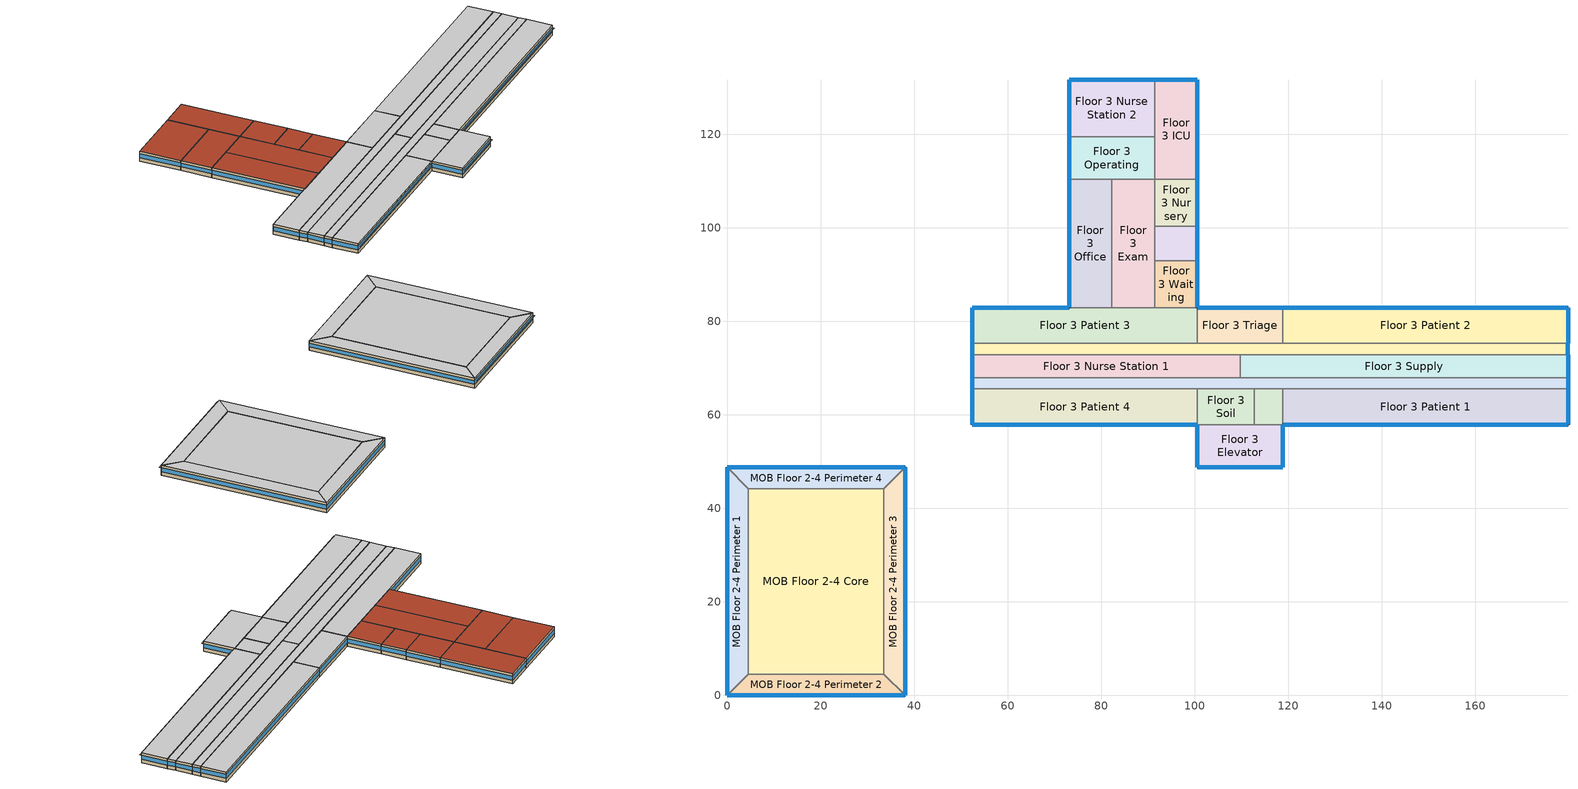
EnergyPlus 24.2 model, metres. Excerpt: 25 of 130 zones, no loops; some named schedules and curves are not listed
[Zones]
Floor 3 Clean
 floor adiabatic (INT-FLOOR-TOPSIDE): 118.87,65.53 118.87,57.91 112.78,57.91 112.78,65.53 z6.1
 wall adiabatic (Standard_Int-Wall): 112.78,65.53 112.78,57.91 118.87,57.91 118.87,65.53 112.78,65.53 z6.1:9.14
 ceiling adiabatic (INT-FLOOR-UNDERSIDE): 112.78,65.53 112.78,57.91 118.87,57.91 118.87,65.53 z9.14
MOB Floor 2-4 Perimeter 4
 floor adiabatic (INT-FLOOR-TOPSIDE): 38.1,48.77 33.53,44.2 4.57,44.2 0,48.77 z6.1
 wall outside (Steel-Framed_R-13 + R-15.6 ci_Ext-wall): 38.1,48.77 0,48.77 z6.1:9.14
 wall adiabatic (Standard_Int-Wall): 0,48.77 4.57,44.2 33.53,44.2 38.1,48.77 z6.1:9.14
 window (std_window_UValue_1.647_SHGC_0.34_VT_0.69_north): 38.05,48.77 0.05,48.77 z7.2:8.42
 ceiling adiabatic (INT-FLOOR-UNDERSIDE): 0,48.77 4.57,44.2 33.53,44.2 38.1,48.77 z9.14
Floor 3 Exam
 floor adiabatic (INT-FLOOR-TOPSIDE): 91.44,110.34 91.44,82.91 82.3,82.91 82.3,110.34 z6.1
 wall adiabatic (Standard_Int-Wall): 91.44,110.34 82.3,110.34 82.3,82.91 91.44,82.91 91.44,110.34 z6.1:9.14
 roof outside (IEAD_R-30 ci_Roof): 82.3,110.34 82.3,82.91 91.44,82.91 91.44,110.34 z9.14
Floor 3 Nurse Station 2
 floor adiabatic (INT-FLOOR-TOPSIDE): 91.44,131.67 91.44,119.48 73.15,119.48 73.15,131.67 z6.1
 wall outside (Steel-Framed_R-13 + R-15.6 ci_Ext-wall): 91.44,131.67 73.15,131.67 73.15,119.48 z6.1:9.14
 wall adiabatic (Standard_Int-Wall): 73.15,119.48 91.44,119.48 91.44,131.67 z6.1:9.14
 window (std_window_UValue_1.647_SHGC_0.34_VT_0.69_north): 91.39,131.67 73.2,131.67 z7.2:8.42
 window (std_window_UValue_1.647_SHGC_0.34_VT_0.69_west): 73.15,131.62 73.15,119.53 z7.2:8.43
 roof outside (IEAD_R-30 ci_Roof): 73.15,131.67 73.15,119.48 91.44,119.48 91.44,131.67 z9.14
Floor 3 Patient 2
 floor adiabatic (INT-FLOOR-TOPSIDE): 179.83,82.91 179.83,75.29 118.87,75.29 118.87,82.91 z6.1
 wall outside (Steel-Framed_R-13 + R-15.6 ci_Ext-wall): 179.83,75.29 179.83,82.91 118.87,82.91 z6.1:9.14
 wall adiabatic (Standard_Int-Wall): 118.87,82.91 118.87,75.29 179.83,75.29 z6.1:9.14
 window (std_window_UValue_1.647_SHGC_0.34_VT_0.69_east): 179.83,75.34 179.83,82.86 z7.2:8.43
 window (std_window_UValue_1.647_SHGC_0.34_VT_0.69_north): 179.78,82.91 118.92,82.91 z7.2:8.42
 ceiling adiabatic (INT-FLOOR-UNDERSIDE): 118.87,82.91 118.87,75.29 179.83,75.29 179.83,82.91 z9.14
Floor 3 Operating
 floor adiabatic (INT-FLOOR-TOPSIDE): 91.44,119.48 91.44,110.34 73.15,110.34 73.15,119.48 z6.1
 wall outside (Steel-Framed_R-13 + R-15.6 ci_Ext-wall): 73.15,119.48 73.15,110.34 z6.1:9.14
 wall adiabatic (Standard_Int-Wall): 73.15,110.34 91.44,110.34 91.44,119.48 73.15,119.48 z6.1:9.14
 window (std_window_UValue_1.647_SHGC_0.34_VT_0.69_west): 73.15,119.43 73.15,110.39 z7.2:8.43
 roof outside (IEAD_R-30 ci_Roof): 73.15,119.48 73.15,110.34 91.44,110.34 91.44,119.48 z9.14
Floor 3 Nursery
 floor adiabatic (INT-FLOOR-TOPSIDE): 100.58,110.34 100.58,100.28 91.44,100.28 91.44,110.34 z6.1
 wall outside (Steel-Framed_R-13 + R-15.6 ci_Ext-wall): 100.58,100.28 100.58,110.34 z6.1:9.14
 wall adiabatic (Standard_Int-Wall): 100.58,110.34 91.44,110.34 91.44,100.28 100.58,100.28 z6.1:9.14
 window (std_window_UValue_1.647_SHGC_0.34_VT_0.69_east): 100.58,100.33 100.58,110.29 z7.2:8.43
 roof outside (IEAD_R-30 ci_Roof): 91.44,110.34 91.44,100.28 100.58,100.28 100.58,110.34 z9.14
MOB Floor 2-4 Perimeter 2
 floor adiabatic (INT-FLOOR-TOPSIDE): 38.1,0 0,0 4.57,4.57 33.53,4.57 z6.1
 wall outside (Steel-Framed_R-13 + R-15.6 ci_Ext-wall): 0,0 38.1,0 z6.1:9.14
 wall adiabatic (Standard_Int-Wall): 38.1,0 33.53,4.57 4.57,4.57 0,0 z6.1:9.14
 window (std_window_UValue_1.647_SHGC_0.34_VT_0.69): 0.05,0 38.05,0 z7.2:8.42
 ceiling adiabatic (INT-FLOOR-UNDERSIDE): 4.57,4.57 0,0 38.1,0 33.53,4.57 z9.14
Floor 3 Patient 1
 floor adiabatic (INT-FLOOR-TOPSIDE): 179.83,65.53 179.83,57.91 118.87,57.91 118.87,65.53 z6.1
 wall outside (Steel-Framed_R-13 + R-15.6 ci_Ext-wall): 118.87,57.91 179.83,57.91 179.83,65.53 z6.1:9.14
 wall adiabatic (Standard_Int-Wall): 179.83,65.53 118.87,65.53 118.87,57.91 z6.1:9.14
 window (std_window_UValue_1.647_SHGC_0.34_VT_0.69): 118.92,57.91 179.78,57.91 z7.2:8.42
 window (std_window_UValue_1.647_SHGC_0.34_VT_0.69_east): 179.83,57.96 179.83,65.48 z7.2:8.43
 ceiling adiabatic (INT-FLOOR-UNDERSIDE): 118.87,65.53 118.87,57.91 179.83,57.91 179.83,65.53 z9.14
MOB Floor 2-4 Perimeter 3
 floor adiabatic (INT-FLOOR-TOPSIDE): 38.1,48.77 38.1,0 33.53,4.57 33.53,44.2 z6.1
 wall outside (Steel-Framed_R-13 + R-15.6 ci_Ext-wall): 38.1,0 38.1,48.77 z6.1:9.14
 wall adiabatic (Standard_Int-Wall): 38.1,48.77 33.53,44.2 33.53,4.57 38.1,0 z6.1:9.14
 window (std_window_UValue_1.647_SHGC_0.34_VT_0.69_east): 38.1,0.05 38.1,48.72 z7.2:8.42
 ceiling adiabatic (INT-FLOOR-UNDERSIDE): 33.53,44.2 33.53,4.57 38.1,0 38.1,48.77 z9.14
Floor 3 Patient 3
 floor adiabatic (INT-FLOOR-TOPSIDE): 100.58,82.91 100.58,75.29 52.43,75.29 52.43,82.91 z6.1
 wall outside (Steel-Framed_R-13 + R-15.6 ci_Ext-wall): 73.15,82.91 52.43,82.91 52.43,75.29 z6.1:9.14
 wall adiabatic (Standard_Int-Wall): 52.43,75.29 100.58,75.29 100.58,82.91 73.15,82.91 z6.1:9.14
 window (std_window_UValue_1.647_SHGC_0.34_VT_0.69_north): 73.1,82.91 52.48,82.91 z7.2:8.42
 window (std_window_UValue_1.647_SHGC_0.34_VT_0.69_west): 52.43,82.86 52.43,75.34 z7.2:8.43
 ceiling adiabatic (INT-FLOOR-UNDERSIDE): 52.43,82.91 52.43,75.29 100.58,75.29 100.58,82.91 z9.14
MOB Floor 2-4 Perimeter 1
 floor adiabatic (INT-FLOOR-TOPSIDE): 0,48.77 4.57,44.2 4.57,4.57 0,0 z6.1
 wall outside (Steel-Framed_R-13 + R-15.6 ci_Ext-wall): 0,48.77 0,0 z6.1:9.14
 wall adiabatic (Standard_Int-Wall): 0,0 4.57,4.57 4.57,44.2 0,48.77 z6.1:9.14
 window (std_window_UValue_1.647_SHGC_0.34_VT_0.69_west): 0,48.72 0,0.05 z7.2:8.42
 ceiling adiabatic (INT-FLOOR-UNDERSIDE): 0,48.77 0,0 4.57,4.57 4.57,44.2 z9.14
Floor 3 Nurse Station 1
 floor adiabatic (INT-FLOOR-TOPSIDE): 109.73,72.85 109.73,67.97 52.43,67.97 52.43,72.85 z6.1
 wall outside (Steel-Framed_R-13 + R-15.6 ci_Ext-wall): 52.43,72.85 52.43,67.97 z6.1:9.14
 wall adiabatic (Standard_Int-Wall): 52.43,67.97 109.73,67.97 109.73,72.85 52.43,72.85 z6.1:9.14
 window (std_window_UValue_1.647_SHGC_0.34_VT_0.69_west): 52.43,72.8 52.43,68.02 z7.2:8.44
 ceiling adiabatic (INT-FLOOR-UNDERSIDE): 52.43,72.85 52.43,67.97 109.73,67.97 109.73,72.85 z9.14
Floor 3 Procedure
 floor adiabatic (INT-FLOOR-TOPSIDE): 100.58,100.28 100.58,92.96 91.44,92.96 91.44,100.28 z6.1
 wall outside (Steel-Framed_R-13 + R-15.6 ci_Ext-wall): 100.58,92.96 100.58,100.28 z6.1:9.14
 wall adiabatic (Standard_Int-Wall): 100.58,100.28 91.44,100.28 91.44,92.96 100.58,92.96 z6.1:9.14
 window (std_window_UValue_1.647_SHGC_0.34_VT_0.69_east): 100.58,93.01 100.58,100.23 z7.2:8.43
 roof outside (IEAD_R-30 ci_Roof): 91.44,100.28 91.44,92.96 100.58,92.96 100.58,100.28 z9.14
MOB Floor 2-4 Core
 floor adiabatic (INT-FLOOR-TOPSIDE): 33.53,44.2 33.53,4.57 4.57,4.57 4.57,44.2 z6.1
 wall adiabatic (Standard_Int-Wall): 4.57,44.2 4.57,4.57 33.53,4.57 33.53,44.2 4.57,44.2 z6.1:9.14
 ceiling adiabatic (INT-FLOOR-UNDERSIDE): 4.57,44.2 4.57,4.57 33.53,4.57 33.53,44.2 z9.14
Floor 3 Supply
 floor adiabatic (INT-FLOOR-TOPSIDE): 179.83,72.85 179.83,67.97 109.73,67.97 109.73,72.85 z6.1
 wall outside (Steel-Framed_R-13 + R-15.6 ci_Ext-wall): 179.83,67.97 179.83,72.85 z6.1:9.14
 wall adiabatic (Standard_Int-Wall): 179.83,72.85 109.73,72.85 109.73,67.97 179.83,67.97 z6.1:9.14
 window (std_window_UValue_1.647_SHGC_0.34_VT_0.69_east): 179.83,68.02 179.83,72.8 z7.2:8.44
 ceiling adiabatic (INT-FLOOR-UNDERSIDE): 109.73,72.85 109.73,67.97 179.83,67.97 179.83,72.85 z9.14
Floor 3 Patient 4
 floor adiabatic (INT-FLOOR-TOPSIDE): 100.58,65.53 100.58,57.91 52.43,57.91 52.43,65.53 z6.1
 wall outside (Steel-Framed_R-13 + R-15.6 ci_Ext-wall): 52.43,65.53 52.43,57.91 100.58,57.91 z6.1:9.14
 wall adiabatic (Standard_Int-Wall): 100.58,57.91 100.58,65.53 52.43,65.53 z6.1:9.14
 window (std_window_UValue_1.647_SHGC_0.34_VT_0.69_west): 52.43,65.48 52.43,57.96 z7.2:8.43
 window (std_window_UValue_1.647_SHGC_0.34_VT_0.69): 52.48,57.91 100.53,57.91 z7.2:8.42
 ceiling adiabatic (INT-FLOOR-UNDERSIDE): 52.43,65.53 52.43,57.91 100.58,57.91 100.58,65.53 z9.14
Floor 3 Waiting
 floor adiabatic (INT-FLOOR-TOPSIDE): 100.58,92.96 100.58,82.91 91.44,82.91 91.44,92.96 z6.1
 wall outside (Steel-Framed_R-13 + R-15.6 ci_Ext-wall): 100.58,82.91 100.58,92.96 z6.1:9.14
 wall adiabatic (Standard_Int-Wall): 100.58,92.96 91.44,92.96 91.44,82.91 100.58,82.91 z6.1:9.14
 window (std_window_UValue_1.647_SHGC_0.34_VT_0.69_east): 100.58,82.96 100.58,92.91 z7.2:8.43
 roof outside (IEAD_R-30 ci_Roof): 91.44,92.96 91.44,82.91 100.58,82.91 100.58,92.96 z9.14
Floor 3 Office
 floor adiabatic (INT-FLOOR-TOPSIDE): 82.3,110.34 82.3,82.91 73.15,82.91 73.15,110.34 z6.1
 wall outside (Steel-Framed_R-13 + R-15.6 ci_Ext-wall): 73.15,110.34 73.15,82.91 z6.1:9.14
 wall adiabatic (Standard_Int-Wall): 73.15,82.91 82.3,82.91 82.3,110.34 73.15,110.34 z6.1:9.14
 window (std_window_UValue_1.647_SHGC_0.34_VT_0.69_west): 73.15,110.29 73.15,82.96 z7.2:8.42
 roof outside (IEAD_R-30 ci_Roof): 73.15,110.34 73.15,82.91 82.3,82.91 82.3,110.34 z9.14
Floor 3 Triage
 floor adiabatic (INT-FLOOR-TOPSIDE): 118.87,82.91 118.87,75.29 100.58,75.29 100.58,82.91 z6.1
 wall outside (Steel-Framed_R-13 + R-15.6 ci_Ext-wall): 118.87,82.91 100.58,82.91 z6.1:9.14
 wall adiabatic (Standard_Int-Wall): 100.58,82.91 100.58,75.29 118.87,75.29 118.87,82.91 z6.1:9.14
 window (std_window_UValue_1.647_SHGC_0.34_VT_0.69_north): 118.82,82.91 100.63,82.91 z7.2:8.42
 ceiling adiabatic (INT-FLOOR-UNDERSIDE): 100.58,82.91 100.58,75.29 118.87,75.29 118.87,82.91 z9.14
Floor 3 Soil
 floor adiabatic (INT-FLOOR-TOPSIDE): 112.78,65.53 112.78,57.91 100.58,57.91 100.58,65.53 z6.1
 wall adiabatic (Standard_Int-Wall): 100.58,65.53 100.58,57.91 112.78,57.91 112.78,65.53 100.58,65.53 z6.1:9.14
 ceiling adiabatic (INT-FLOOR-UNDERSIDE): 100.58,65.53 100.58,57.91 112.78,57.91 112.78,65.53 z9.14
Floor 3 Patient Corridor 1
 floor adiabatic (INT-FLOOR-TOPSIDE): 179.83,67.97 179.83,65.53 52.43,65.53 52.43,67.97 z6.1
 wall outside (Steel-Framed_R-13 + R-15.6 ci_Ext-wall): 179.83,65.53 179.83,67.97 / 52.43,67.97 52.43,65.53 z6.1:9.14
 wall adiabatic (Standard_Int-Wall): 179.83,67.97 52.43,67.97 / 52.43,65.53 179.83,65.53 z6.1:9.14
 window (std_window_UValue_1.647_SHGC_0.34_VT_0.69_east): 179.83,65.58 179.83,67.92 z7.2:8.47
 window (std_window_UValue_1.647_SHGC_0.34_VT_0.69_west): 52.43,67.92 52.43,65.58 z7.2:8.47
 ceiling adiabatic (INT-FLOOR-UNDERSIDE): 52.43,67.97 52.43,65.53 179.83,65.53 179.83,67.97 z9.14
Floor 3 ICU
 floor adiabatic (INT-FLOOR-TOPSIDE): 100.58,131.67 100.58,110.34 91.44,110.34 91.44,131.67 z6.1
 wall outside (Steel-Framed_R-13 + R-15.6 ci_Ext-wall): 100.58,110.34 100.58,131.67 91.44,131.67 z6.1:9.14
 wall adiabatic (Standard_Int-Wall): 91.44,131.67 91.44,110.34 100.58,110.34 z6.1:9.14
 window (std_window_UValue_1.647_SHGC_0.34_VT_0.69_east): 100.58,110.39 100.58,131.62 z7.2:8.42
 window (std_window_UValue_1.647_SHGC_0.34_VT_0.69_north): 100.53,131.67 91.49,131.67 z7.2:8.43
 roof outside (IEAD_R-30 ci_Roof): 91.44,131.67 91.44,110.34 100.58,110.34 100.58,131.67 z9.14
Floor 3 Elevator
 floor adiabatic (INT-FLOOR-TOPSIDE): 118.87,57.91 118.87,48.77 100.58,48.77 100.58,57.91 z6.1
 wall outside (Steel-Framed_R-13 + R-15.6 ci_Ext-wall): 100.58,57.91 100.58,48.77 118.87,48.77 118.87,57.91 z6.1:9.14
 wall adiabatic (Standard_Int-Wall): 118.87,57.91 100.58,57.91 z6.1:9.14
 window (std_window_UValue_1.647_SHGC_0.34_VT_0.69_west): 100.58,57.86 100.58,48.82 z7.2:8.43
 window (std_window_UValue_1.647_SHGC_0.34_VT_0.69): 100.63,48.77 118.82,48.77 z7.2:8.42
 window (std_window_UValue_1.647_SHGC_0.34_VT_0.69_east): 118.87,48.82 118.87,57.86 z7.2:8.43
 ceiling adiabatic (INT-FLOOR-UNDERSIDE): 100.58,57.91 100.58,48.77 118.87,48.77 118.87,57.91 z9.14
Floor 3 Patient Corridor 2
 floor adiabatic (INT-FLOOR-TOPSIDE): 179.83,75.29 179.83,72.85 52.43,72.85 52.43,75.29 z6.1
 wall outside (Steel-Framed_R-13 + R-15.6 ci_Ext-wall): 179.83,72.85 179.83,75.29 / 52.43,75.29 52.43,72.85 z6.1:9.14
 wall adiabatic (Standard_Int-Wall): 52.43,72.85 179.83,72.85 / 179.83,75.29 52.43,75.29 z6.1:9.14
 window (std_window_UValue_1.647_SHGC_0.34_VT_0.69_east): 179.83,72.9 179.83,75.24 z7.2:8.47
 window (std_window_UValue_1.647_SHGC_0.34_VT_0.69_west): 52.43,75.24 52.43,72.9 z7.2:8.47
 ceiling adiabatic (INT-FLOOR-UNDERSIDE): 52.43,75.29 52.43,72.85 179.83,72.85 179.83,75.29 z9.14
shading: 100.63,48.15 100.63,48.77 118.82,48.77 118.82,48.15 z8.42; 118.92,57.3 118.92,57.91 179.78,57.91 179.78,57.3 z8.42; 52.48,57.3 52.48,57.91 100.53,57.91 100.53,57.3 z8.42; 0.05,-0.61 0.05,0 38.05,0 38.05,-0.61 z8.42
[Building]
Large Hospital TSD Low-Energy Model: Loads convergence tolerance value=0.06; Maximum number of warmup days=25; Minimum number of warmup days=6; North axis=0; Solar distribution=FullInteriorAndExterior; Temperature convergence tolerance value=0.2; Terrain=City
[Site:GroundTemperature:BuildingSurface]
19.527, 19.502, 19.536, 19.598, 20.002, 21.64, 22.225, 22.375, 21.449, 20.121, 19.802, 19.633
[Site:Location]
USA IL-CHICAGO-OHARE: Elevation=190; Latitude=41.77; Longitude=-87.75; Time zone=-6
[Site:WaterMainsTemperature]
Annual average outdoor air temperature=9.69; Calculation method=Correlation; Maximum difference in monthly average outdoor air temperatures=28.1
[SizingPeriod:DesignDay] Barometric pressure=99063; Day of month=21; Daylight saving time indicator=No; Humidity condition type=WetBulb; Rain indicator=No; Snow indicator=No; Solar model indicator=ASHRAEClearSky
Name | Daily dry bulb temperature range | Day type | Maximum dry bulb temperature | Month | Sky clearness | Wetbulb or dewpoint at maximum dry bulb | Wind direction | Wind speed
CHICAGO Ann Clg .4% Condns DB=>MWB | 10.7 | SummerDesignDay | 33.2 | 7 | 1 | 23.8 | 230 | 5.3
CHICAGO Ann Clg .4% Condns WB=>MDB | 10.7 | SummerDesignDay | 31.2 | 7 | 1 | 25.5 | 230 | 5.3
CHICAGO Ann Htg 99.6% Condns DB | 0 | WinterDesignDay | -20.6 | 1 | 0 | -20.6 | 270 | 4.9
[Construction]
IEAD_R-30 ci_Roof: Roof Membrane, Roof Insulation [32], Metal Decking
INT-FLOOR-TOPSIDE: Std MAT-CC05 4  MW CONCRETE, Std CP02 CARPET PAD
INT-FLOOR-UNDERSIDE: Std CP02 CARPET PAD, Std MAT-CC05 4  MW CONCRETE
InteriorFurnishings: Std Wood 6inch
Standard_Int-Wall: GP01 1/2 GYPSUM, GP01 1/2 GYPSUM
Steel-Framed_R-13 + R-15.6 ci_Ext-wall: MAT-SHEATH, Wall Insulation [62], 1/2IN Gypsum
std_window_UValue_1.647_SHGC_0.34_VT_0.69; std_window_UValue_1.647_SHGC_0.34_VT_0.69_east; std_window_UValue_1.647_SHGC_0.34_VT_0.69_north; std_window_UValue_1.647_SHGC_0.34_VT_0.69_west: Theoretical Glass [240]
[Material] Thermal absorptance=0.9
Name | Conductivity | Density | Roughness | Solar absorptance | Specific heat | Thickness | Visible absorptance
1/2IN Gypsum | 0.16 | 784.9 | Smooth | 0.92 | 830 | 0.0127 | 0.92
GP01 1/2 GYPSUM | 0.16 | 800 | Smooth | 0.7 | 1090 | 0.0127 | 0.5
Metal Decking | 45.006 | 7680 | MediumSmooth | 0.7 | 418.4 | 0.0015 | 0.3
Roof Insulation [32] | 0.049 | 265 | MediumRough | 0.7 | 836.8 | 0.2571 | 0.7
Roof Membrane | 0.16 | 1121.29 | VeryRough | 0.7 | 1460 | 0.0095 | 0.7
Std MAT-CC05 4  MW CONCRETE | 0.858 | 1968 | Rough | 0.7 | 836.8 | 0.1 | 0.2
Std Wood 6inch | 0.12 | 540 | MediumSmooth | 0.7 | 1210 | 0.15 | 0.7
Wall Insulation [62] | 0.045 | 265 | MediumRough | 0.7 | 836.8 | 0.1607 | 0.7
[Material:NoMass] Solar absorptance=0.7; Thermal absorptance=0.9
Name | Roughness | Thermal resistance | Visible absorptance
MAT-SHEATH | Rough | 0.3626 | 0.7
Std CP02 CARPET PAD | VeryRough | 0.21648 | 0.8
[WindowMaterial:Glazing]
Theoretical Glass [240]: Back side infrared hemispherical emissivity=0.9; Back side solar reflectance at normal incidence=0.6304; Back side visible reflectance at normal incidence=0.2604; Conductivity=0.0068; Dirt correction factor for solar and visible transmittance=1; Front side infrared hemispherical emissivity=0.9; Front side solar reflectance at normal incidence=0.6304; Front side visible reflectance at normal incidence=0.2604; Infrared transmittance at normal incidence=0; Optical data type=SpectralAverage; Solar diffusing=No; Solar transmittance at normal incidence=0.3196; Thickness=0.003; Visible transmittance at normal incidence=0.6896
[AvailabilityManager:Scheduled] Schedule=HVACOperationSchd
AHU3 Availability Manager; DOAS1 Availability Manager; DOAS2 Availability Manager; DOAS4 Availability Manager; DOAS5 Availability Manager; DOAS6 Availability Manager
[ComponentCost:LineItem]
Name | Cost per area | Item | Line item type
Fixed Shading:Floor 1 Conference Ext Wall:shading_south_1 | 0 | Floor 1 Conference Ext Wall:shading_south_1 | Shading:Zone:Detailed
Fixed Shading:Floor 1 Elevator Ext Wall:shading_south_1 | 0 | Floor 1 Elevator Ext Wall:shading_south_1 | Shading:Zone:Detailed
Fixed Shading:Floor 1 Office 3 Perimeter 3 Ext Wall 2:shading_south_1 | 0 | Floor 1 Office 3 Perimeter 3 Ext Wall 2:shading_south_1 | Shading:Zone:Detailed
Fixed Shading:Floor 2 Chapel Ext Wall 2:shading_south_1 | 0 | Floor 2 Chapel Ext Wall 2:shading_south_1 | Shading:Zone:Detailed
Fixed Shading:Floor 2 Elevator Ext Wall:shading_south_1 | 0 | Floor 2 Elevator Ext Wall:shading_south_1 | Shading:Zone:Detailed
Fixed Shading:Floor 2 Exam 1 Ext Wall 2:shading_south_1 | 0 | Floor 2 Exam 1 Ext Wall 2:shading_south_1 | Shading:Zone:Detailed
Fixed Shading:Floor 2 Gift Shop Ext Wall:shading_south_1 | 0 | Floor 2 Gift Shop Ext Wall:shading_south_1 | Shading:Zone:Detailed
Fixed Shading:Floor 2 Imaging 2 Ext Wall:shading_south_1 | 0 | Floor 2 Imaging 2 Ext Wall:shading_south_1 | Shading:Zone:Detailed
Fixed Shading:Floor 2 Lounge 2 Ext Wall 1:shading_south_1 | 0 | Floor 2 Lounge 2 Ext Wall 1:shading_south_1 | Shading:Zone:Detailed
Fixed Shading:Floor 2 Office 4 Ext Wall 2:shading_south_1 | 0 | Floor 2 Office 4 Ext Wall 2:shading_south_1 | Shading:Zone:Detailed
Fixed Shading:Floor 2 Reception Ext Wall:shading_south_1 | 0 | Floor 2 Reception Ext Wall:shading_south_1 | Shading:Zone:Detailed
Fixed Shading:Floor 2 Restroom 2 Ext Wall:shading_south_1 | 0 | Floor 2 Restroom 2 Ext Wall:shading_south_1 | Shading:Zone:Detailed
Fixed Shading:Floor 2 Triage Ext Wall:shading_south_1 | 0 | Floor 2 Triage Ext Wall:shading_south_1 | Shading:Zone:Detailed
Fixed Shading:Floor 3 Elevator Ext Wall 2:shading_south_1 | 0 | Floor 3 Elevator Ext Wall 2:shading_south_1 | Shading:Zone:Detailed
Fixed Shading:Floor 3 Patient 1 Ext Wall 1:shading_south_1 | 0 | Floor 3 Patient 1 Ext Wall 1:shading_south_1 | Shading:Zone:Detailed
Fixed Shading:Floor 3 Patient 4 Ext Wall 2:shading_south_1 | 0 | Floor 3 Patient 4 Ext Wall 2:shading_south_1 | Shading:Zone:Detailed
Fixed Shading:Floor 4-6 Elevator Ext Wall 2:shading_south_1 | 0 | Floor 4-6 Elevator Ext Wall 2:shading_south_1 | Shading:Zone:Detailed
Fixed Shading:Floor 4-6 Patient 1 Ext Wall 1:shading_south_1 | 0 | Floor 4-6 Patient 1 Ext Wall 1:shading_south_1 | Shading:Zone:Detailed
Fixed Shading:Floor 4-6 Patient 4 Ext Wall 2:shading_south_1 | 0 | Floor 4-6 Patient 4 Ext Wall 2:shading_south_1 | Shading:Zone:Detailed
Fixed Shading:Floor 7 Elevator Ext Wall 2:shading_south_1 | 0 | Floor 7 Elevator Ext Wall 2:shading_south_1 | Shading:Zone:Detailed
Fixed Shading:Floor 7 Patient 1 Ext Wall 1:shading_south_1 | 0 | Floor 7 Patient 1 Ext Wall 1:shading_south_1 | Shading:Zone:Detailed
Fixed Shading:Floor 7 Patient 4 Ext Wall 2:shading_south_1 | 0 | Floor 7 Patient 4 Ext Wall 2:shading_south_1 | Shading:Zone:Detailed
Fixed Shading:MOB Floor 1 Perimeter 2 Ext Wall:shading_south_1 | 0 | MOB Floor 1 Perimeter 2 Ext Wall:shading_south_1 | Shading:Zone:Detailed
Fixed Shading:MOB Floor 2-4 Perimeter 2 Ext Wall:shading_south_1 | 0 | MOB Floor 2-4 Perimeter 2 Ext Wall:shading_south_1 | Shading:Zone:Detailed
Fixed Shading:MOB Floor 5 Perimeter 2 Ext Wall:shading_south_1 | 0 | MOB Floor 5 Perimeter 2 Ext Wall:shading_south_1 | Shading:Zone:Detailed
Interior Floor | 15 | INT-FLOOR-UNDERSIDE | Construction
Interior Furnishings | 1 | InteriorFurnishings | Construction
east:std_window_UValue_1.647_SHGC_0.34_VT_0.69_east | 1 | std_window_UValue_1.647_SHGC_0.34_VT_0.69_east | Construction
ext-slab:Unheated - 8in Slab with Carpet_R-15_Ext-slab | 1 | Unheated - 8in Slab with Carpet_R-15_Ext-slab | Construction
ext-walls:Steel-Framed_R-13 + R-15.6 ci_Ext-wall | 1 | Steel-Framed_R-13 + R-15.6 ci_Ext-wall | Construction
int-walls:Standard_Int-Wall | 1 | Standard_Int-Wall | Construction
north:std_window_UValue_1.647_SHGC_0.34_VT_0.69_north | 1 | std_window_UValue_1.647_SHGC_0.34_VT_0.69_north | Construction
roofs:IEAD_R-30 ci_Roof | 1 | IEAD_R-30 ci_Roof | Construction
south:std_window_UValue_1.647_SHGC_0.34_VT_0.69 | 1 | std_window_UValue_1.647_SHGC_0.34_VT_0.69 | Construction
west:std_window_UValue_1.647_SHGC_0.34_VT_0.69_west | 1 | std_window_UValue_1.647_SHGC_0.34_VT_0.69_west | Construction
[Daylighting:Controls] Fraction of lights controlled by reference point 1=1; Illuminance setpoint at reference point 1=400; Daylighting method=SplitFlux; Glare calculation azimuth angle of view direction clockwise from zone y axis=180; Lighting control type=ContinuousOff; Maximum allowable discomfort glare index=20; Minimum input power fraction for continuous or continuousoff dimming control=0; Minimum light output fraction for continuous or continuousoff dimming control=0; Probability lighting will be reset when needed in manual stepped control=1
Name | Daylighting reference point name 1 | Glare calculation daylighting reference point | Zone or space
Floor 3 Elevator_DaylCtrl | Floor 3 Elevator_DaylRefPt1 | Floor 3 Elevator_DaylRefPt1 | Floor 3 Elevator
Floor 3 Nurse Station 1_DaylCtrl | Floor 3 Nurse Station 1_DaylRefPt1 | Floor 3 Nurse Station 1_DaylRefPt1 | Floor 3 Nurse Station 1
Floor 3 Nurse Station 2_DaylCtrl | Floor 3 Nurse Station 2_DaylRefPt1 | Floor 3 Nurse Station 2_DaylRefPt1 | Floor 3 Nurse Station 2
Floor 3 Office_DaylCtrl | Floor 3 Office_DaylRefPt1 | Floor 3 Office_DaylRefPt1 | Floor 3 Office
Floor 3 Patient Corridor 1_DaylCtrl | Floor 3 Patient Corridor 1_DaylRefPt1 | Floor 3 Patient Corridor 1_DaylRefPt1 | Floor 3 Patient Corridor 1
Floor 3 Patient Corridor 2_DaylCtrl | Floor 3 Patient Corridor 2_DaylRefPt1 | Floor 3 Patient Corridor 2_DaylRefPt1 | Floor 3 Patient Corridor 2
Floor 3 Waiting_DaylCtrl | Floor 3 Waiting_DaylRefPt1 | Floor 3 Waiting_DaylRefPt1 | Floor 3 Waiting
MOB Floor 2-4 Perimeter 1_DaylCtrl | MOB Floor 2-4 Perimeter 1_DaylRefPt1 | MOB Floor 2-4 Perimeter 1_DaylRefPt1 | MOB Floor 2-4 Perimeter 1
MOB Floor 2-4 Perimeter 2_DaylCtrl | MOB Floor 2-4 Perimeter 2_DaylRefPt1 | MOB Floor 2-4 Perimeter 2_DaylRefPt1 | MOB Floor 2-4 Perimeter 2
MOB Floor 2-4 Perimeter 3_DaylCtrl | MOB Floor 2-4 Perimeter 3_DaylRefPt1 | MOB Floor 2-4 Perimeter 3_DaylRefPt1 | MOB Floor 2-4 Perimeter 3
MOB Floor 2-4 Perimeter 4_DaylCtrl | MOB Floor 2-4 Perimeter 4_DaylRefPt1 | MOB Floor 2-4 Perimeter 4_DaylRefPt1 | MOB Floor 2-4 Perimeter 4
[ElectricEquipment] Design level calculation method=EquipmentLevel; End use subcategory=General; Fraction latent=0; Fraction lost=0; Fraction radiant=0.5
Name | Design level | Schedule | Zone or zonelist or space or spacelist
Floor 3 Clean_ElecPlug_Equip | 1000.1 | BLDG_EQUIP_SCH_24_7 | Floor 3 Clean
Floor 3 Elevator_ElecPlug_Equip | 180.6035 | BLDG_EQUIP_SCH_24_7 | Floor 3 Elevator
Floor 3 Exam_ElecPlug_Equip | 2699.02 | BLDG_EQUIP_SCH_OFFICE | Floor 3 Exam
Floor 3 ICU_ElecPlug_Equip; Floor 3 ICU_ElecProcess_Equip | 2099.24 | BLDG_EQUIP_SCH_24_7 | Floor 3 ICU
Floor 3 Nurse Station 1_ElecPlug_Equip | 751.7268 | BLDG_EQUIP_SCH_24_7 | Floor 3 Nurse Station 1
Floor 3 Nurse Station 1_ElecProcess_Equip | 1503.45 | BLDG_EQUIP_SCH_24_7 | Floor 3 Nurse Station 1
Floor 3 Nurse Station 2_ElecPlug_Equip | 599.782 | BLDG_EQUIP_SCH_24_7 | Floor 3 Nurse Station 2
Floor 3 Nurse Station 2_ElecProcess_Equip | 1199.56 | BLDG_EQUIP_SCH_24_7 | Floor 3 Nurse Station 2
Floor 3 Nursery_ElecPlug_Equip | 989.6403 | BLDG_EQUIP_SCH_24_7 | Floor 3 Nursery
Floor 3 Office_ElecPlug_Equip | 1349.51 | BLDG_EQUIP_SCH_OFFICE | Floor 3 Office
Floor 3 Operating_ElecPlug_Equip | 1799.42 | BLDG_EQUIP_SCH_24_7 | Floor 3 Operating
Floor 3 Operating_ElecProcess_Equip | 5399.95 | BLDG_EQUIP_SCH_24_7 | Floor 3 Operating
Floor 3 Patient 1_ElecPlug_Equip | 4998.18 | BLDG_EQUIP_SCH_24_7 | Floor 3 Patient 1
Floor 3 Patient 2_ElecPlug_Equip | 4998.18 | BLDG_EQUIP_SCH_24_7 | Floor 3 Patient 2
Floor 3 Patient 3_ElecPlug_Equip | 3948.565 | BLDG_EQUIP_SCH_24_7 | Floor 3 Patient 3
Floor 3 Patient 4_ElecPlug_Equip | 3948.565 | BLDG_EQUIP_SCH_24_7 | Floor 3 Patient 4
Floor 3 Patient Corridor 1_ElecPlug_Equip | 335.5201 | BLDG_EQUIP_SCH_24_7 | Floor 3 Patient Corridor 1
Floor 3 Patient Corridor 2_ElecPlug_Equip | 335.5201 | BLDG_EQUIP_SCH_24_7 | Floor 3 Patient Corridor 2
Floor 3 Procedure_ElecPlug_Equip | 719.7384 | BLDG_EQUIP_SCH_OFFICE | Floor 3 Procedure
Floor 3 Procedure_ElecProcess_Equip | 2159.88 | BLDG_EQUIP_SCH_OFFICE | Floor 3 Procedure
Floor 3 Supply_ElecPlug_Equip | 3678.66 | BLDG_EQUIP_SCH_24_7 | Floor 3 Supply
Floor 3 Triage_ElecPlug_Equip | 1499.46 | BLDG_EQUIP_SCH_24_7 | Floor 3 Triage
Floor 3 Waiting_ElecPlug_Equip | 99.3319 | BLDG_EQUIP_SCH_24_7 | Floor 3 Waiting
MOB Floor 2-4 Core_ElecPlug_Equip | 6172.76 | BLDG_EQUIP_SCH_OFFICE | MOB Floor 2-4 Core
MOB Floor 2-4 Perimeter 1_ElecPlug_Equip | 1087.1 | BLDG_EQUIP_SCH_OFFICE | MOB Floor 2-4 Perimeter 1
MOB Floor 2-4 Perimeter 2_ElecPlug_Equip | 824.7003 | BLDG_EQUIP_SCH_OFFICE | MOB Floor 2-4 Perimeter 2
MOB Floor 2-4 Perimeter 3_ElecPlug_Equip | 1087.1 | BLDG_EQUIP_SCH_OFFICE | MOB Floor 2-4 Perimeter 3
MOB Floor 2-4 Perimeter 4_ElecPlug_Equip | 824.7003 | BLDG_EQUIP_SCH_OFFICE | MOB Floor 2-4 Perimeter 4
[EnergyManagementSystem:Actuator] Actuated component control type=Schedule Value; Actuated component type=Schedule:Compact
Name | Actuated component unique
CondenserLoopLoadBasedControlScheduleActuator | CondenserLoop Load Based Control Schedule
CondenserLoopSetpointBasedControlScheduleActuator | CondenserLoop Setpoint Based Control Schedule
CondenserLoopSetpointScheduleActuator | CondenserLoop Supply Outlet Setpoint Sched
[EnergyManagementSystem:Program]
CondenserLoopScheduleSelector: IF CondenserLoopInletTempSensor >= 23; SET CondenserLoopLoadBasedControlScheduleActuator = 1; SET CondenserLoopSetpointBasedControlScheduleActuator = 0; SET CondenserLoopSetpointScheduleActuator = 30.0; ELSE; SET CondenserLoopLoadBasedControlScheduleActuator = 0; SET CondenserLoopSetpointBasedControlScheduleActuator = 1; SET CondenserLoopSetpointScheduleActuator = 20.0; ENDIF
[EnergyManagementSystem:ProgramCallingManager]
CondenserLoopScheduleSelectorCallingManager: BeginTimestepBeforePredictor; CondenserLoopScheduleSelector
[Exterior:FuelEquipment]
MOB Floor 5 Perimeter 4_Building Elevators: Design level=203699; End use subcategory=General; Fuel use type=Electricity; Schedule=BLDG_ELEVATORS
[Exterior:Lights]
Exterior Facade Lighting: Control option=AstronomicalClock; Design level=5875; End use subcategory=Exterior Facade Lighting; Schedule=ALWAYS_ON
[InternalMass] Construction=InteriorFurnishings
Name | Zone or zonelist | Surface area
Floor 3 Clean Internal Mass | Floor 3 Clean | 92.903
Floor 3 Elevator Internal Mass | Floor 3 Elevator | 334.4509
Floor 3 Exam Internal Mass | Floor 3 Exam | 501.6764
Floor 3 ICU Internal Mass | Floor 3 ICU | 390.1928
Floor 3 Nurse Station 1 Internal Mass | Floor 3 Nurse Station 1 | 558.9047
Floor 3 Nurse Station 2 Internal Mass | Floor 3 Nurse Station 2 | 445.9346
Floor 3 Nursery Internal Mass | Floor 3 Nursery | 183.948
Floor 3 Office Internal Mass | Floor 3 Office | 501.6764
Floor 3 Operating Internal Mass | Floor 3 Operating | 334.4656
Floor 3 Patient 1 Internal Mass | Floor 3 Patient 1 | 929.0304
Floor 3 Patient 2 Internal Mass | Floor 3 Patient 2 | 929.0304
Floor 3 Patient 3 Internal Mass | Floor 3 Patient 3 | 733.934
Floor 3 Patient 4 Internal Mass | Floor 3 Patient 4 | 733.934
Floor 3 Patient Corridor 1 Internal Mass | Floor 3 Patient Corridor 1 | 621.3336
Floor 3 Patient Corridor 2 Internal Mass | Floor 3 Patient Corridor 2 | 621.3336
Floor 3 Procedure Internal Mass | Floor 3 Procedure | 133.7804
Floor 3 Soil Internal Mass | Floor 3 Soil | 185.8061
Floor 3 Supply Internal Mass | Floor 3 Supply | 683.7664
Floor 3 Triage Internal Mass | Floor 3 Triage | 278.7091
Floor 3 Waiting Internal Mass | Floor 3 Waiting | 183.948
MOB Floor 2-4 Core Internal Mass | MOB Floor 2-4 Core | 2294.71
MOB Floor 2-4 Perimeter 1 Internal Mass | MOB Floor 2-4 Perimeter 1 | 404.1282
MOB Floor 2-4 Perimeter 2 Internal Mass | MOB Floor 2-4 Perimeter 2 | 306.58
MOB Floor 2-4 Perimeter 3 Internal Mass | MOB Floor 2-4 Perimeter 3 | 404.1282
MOB Floor 2-4 Perimeter 4 Internal Mass | MOB Floor 2-4 Perimeter 4 | 306.58
[Lights] Design level calculation method=LightingLevel; End use subcategory=General; Fraction radiant=0.7; Fraction replaceable=1; Fraction visible=0.2; Return air fraction=0; Return air fraction calculated from plenum temperature=No
Name | Lighting level | Schedule | Zone or zonelist or space or spacelist
Floor 3 Clean_Lights | 399.9476 | BLDG_LIGHT_SCH_24_7 | Floor 3 Clean
Floor 3 Elevator_Lights | 1620.41 | BLDG_LIGHT_SCH_24_7 | Floor 3 Elevator
Floor 3 Exam_Lights | 2969.92 | BLDG_LIGHT_SCH_OFFICE | Floor 3 Exam
Floor 3 ICU_Lights | 1679.78 | BLDG_LIGHT_SCH_24_7 | Floor 3 ICU
Floor 3 Nurse Station 1_Lights | 3006.91 | BLDG_LIGHT_SCH_24_7 | Floor 3 Nurse Station 1
Floor 3 Nurse Station 2_Lights | 2399.13 | BLDG_LIGHT_SCH_24_7 | Floor 3 Nurse Station 2
Floor 3 Nursery_Lights | 594.1521 | BLDG_LIGHT_SCH_24_7 | Floor 3 Nursery
Floor 3 Office_Lights | 2159.717 | BLDG_LIGHT_SCH_OFFICE | Floor 3 Office
Floor 3 Operating_Lights | 3600.52 | BLDG_LIGHT_SCH_24_7 | Floor 3 Operating
Floor 3 Patient 1_Lights | 3497.8 | BLDG_LIGHT_SCH_PATIENT | Floor 3 Patient 1
Floor 3 Patient 2_Lights | 3497.8 | BLDG_LIGHT_SCH_PATIENT | Floor 3 Patient 2
Floor 3 Patient 3_Lights | 2763.26 | BLDG_LIGHT_SCH_PATIENT | Floor 3 Patient 3
Floor 3 Patient 4_Lights | 2763.26 | BLDG_LIGHT_SCH_PATIENT | Floor 3 Patient 4
Floor 3 Patient Corridor 1_Lights | 2339.32 | BLDG_LIGHT_SCH_24_7 | Floor 3 Patient Corridor 1
Floor 3 Patient Corridor 2_Lights | 2339.32 | BLDG_LIGHT_SCH_24_7 | Floor 3 Patient Corridor 2
Floor 3 Procedure_Lights | 1440.15 | BLDG_LIGHT_SCH_OFFICE | Floor 3 Procedure
Floor 3 Soil_Lights | 799.8952 | BLDG_LIGHT_SCH_24_7 | Floor 3 Soil
Floor 3 Supply_Lights | 4047.9 | BLDG_LIGHT_SCH_24_7 | Floor 3 Supply
Floor 3 Triage_Lights | 3000.3 | BLDG_LIGHT_SCH_24_7 | Floor 3 Triage
Floor 3 Waiting_Lights | 891.2282 | BLDG_LIGHT_SCH_24_7 | Floor 3 Waiting
MOB Floor 2-4 Core_Lights | 9878.71 | BLDG_LIGHT_SCH_OFFICE | MOB Floor 2-4 Core
MOB Floor 2-4 Perimeter 1_Lights | 1739.772 | BLDG_LIGHT_SCH_OFFICE | MOB Floor 2-4 Perimeter 1
MOB Floor 2-4 Perimeter 2_Lights | 1319.827 | BLDG_LIGHT_SCH_OFFICE | MOB Floor 2-4 Perimeter 2
MOB Floor 2-4 Perimeter 3_Lights | 1739.772 | BLDG_LIGHT_SCH_OFFICE | MOB Floor 2-4 Perimeter 3
MOB Floor 2-4 Perimeter 4_Lights | 1319.827 | BLDG_LIGHT_SCH_OFFICE | MOB Floor 2-4 Perimeter 4
[People] Activity level schedule=ACTIVITY_SCH; Air velocity schedule=AIR_VELO_SCH; Clothing insulation calculation method=ClothingInsulationSchedule; Clothing insulation schedule=CLOTHING_SCH; Enable ashrae 55 comfort warnings=No; Fraction radiant=0.3; Mean radiant temperature calculation type=EnclosureAveraged; Number of people calculation method=People; Sensible heat fraction=Autocalculate; Thermal comfort model 1 type=Fanger; Work efficiency schedule=WORK_EFF_SCH
Name | Number of people | Number of people schedule | Zone or zonelist or space or spacelist
Floor 3 Clean People | 2.4991 | BLDG_OCC_SCH_24_7 | Floor 3 Clean
Floor 3 Elevator People | 53.9971 | BLDG_OCC_SCH_24_7 | Floor 3 Elevator
Floor 3 Exam People | 13.4951 | BLDG_OCC_SCH_OFFICE | Floor 3 Exam
Floor 3 ICU People | 10.4962 | BLDG_OCC_SCH_24_7 | Floor 3 ICU
Floor 3 Nurse Station 1 People | 15.0345 | BLDG_OCC_SCH_24_7 | Floor 3 Nurse Station 1
Floor 3 Nurse Station 2 People | 11.9956 | BLDG_OCC_SCH_24_7 | Floor 3 Nurse Station 2
Floor 3 Nursery People | 4.9482 | BLDG_OCC_SCH_24_7 | Floor 3 Nursery
Floor 3 Office People | 13.4951 | BLDG_OCC_SCH_OFFICE | Floor 3 Office
Floor 3 Operating People | 8.9971 | BLDG_OCC_SCH_24_7 | Floor 3 Operating
Floor 3 Patient 1 People | 24.9909 | BLDG_OCC_SCH_PATIENT | Floor 3 Patient 1
Floor 3 Patient 2 People | 24.9909 | BLDG_OCC_SCH_PATIENT | Floor 3 Patient 2
Floor 3 Patient 3 People | 19.7428 | BLDG_OCC_SCH_PATIENT | Floor 3 Patient 3
Floor 3 Patient 4 People | 19.7428 | BLDG_OCC_SCH_PATIENT | Floor 3 Patient 4
Floor 3 Procedure People | 3.5987 | BLDG_OCC_SCH_OFFICE | Floor 3 Procedure
Floor 3 Soil People | 4.9982 | BLDG_OCC_SCH_24_7 | Floor 3 Soil
Floor 3 Triage People | 7.4973 | BLDG_OCC_SCH_24_7 | Floor 3 Triage
Floor 3 Waiting People | 29.6984 | BLDG_OCC_SCH_24_7 | Floor 3 Waiting
MOB Floor 2-4 Core People | 61.7276 | BLDG_OCC_SCH_OFFICE | MOB Floor 2-4 Core
MOB Floor 2-4 Perimeter 1 People | 10.871 | BLDG_OCC_SCH_OFFICE | MOB Floor 2-4 Perimeter 1
MOB Floor 2-4 Perimeter 2 People | 8.247 | BLDG_OCC_SCH_OFFICE | MOB Floor 2-4 Perimeter 2
MOB Floor 2-4 Perimeter 3 People | 10.871 | BLDG_OCC_SCH_OFFICE | MOB Floor 2-4 Perimeter 3
MOB Floor 2-4 Perimeter 4 People | 8.247 | BLDG_OCC_SCH_OFFICE | MOB Floor 2-4 Perimeter 4
[Refrigeration:Compressor] Rated return gas temperature=20; Rated subcooling=0
Name | Refrigeration compressor capacity curve | Refrigeration compressor power curve
RackA_RefrigerationCompressor:1 | RackA_RefrigerationCompressor:1_CapacityCurve | RackA_RefrigerationCompressor:1_PowerCurve
RackA_RefrigerationCompressor:2 | RackA_RefrigerationCompressor:2_CapacityCurve | RackA_RefrigerationCompressor:2_PowerCurve
RackA_RefrigerationCompressor:3 | RackA_RefrigerationCompressor:3_CapacityCurve | RackA_RefrigerationCompressor:3_PowerCurve
RackA_RefrigerationCompressor:4 | RackA_RefrigerationCompressor:4_CapacityCurve | RackA_RefrigerationCompressor:4_PowerCurve
RackB_RefrigerationCompressor:5 | RackB_RefrigerationCompressor:5_CapacityCurve | RackB_RefrigerationCompressor:5_PowerCurve
RackB_RefrigerationCompressor:6 | RackB_RefrigerationCompressor:6_CapacityCurve | RackB_RefrigerationCompressor:6_PowerCurve
RackB_RefrigerationCompressor:7 | RackB_RefrigerationCompressor:7_CapacityCurve | RackB_RefrigerationCompressor:7_PowerCurve
RackB_RefrigerationCompressor:8 | RackB_RefrigerationCompressor:8_CapacityCurve | RackB_RefrigerationCompressor:8_PowerCurve
[Refrigeration:CompressorList]
Name | Refrigeration compressor name 1 | Refrigeration compressor name 2 | Refrigeration compressor name 3 | Refrigeration compressor name 4
RackA_CompressorList | RackA_RefrigerationCompressor:1 | RackA_RefrigerationCompressor:2 | RackA_RefrigerationCompressor:3 | RackA_RefrigerationCompressor:4
RackB_CompressorList | RackB_RefrigerationCompressor:5 | RackB_RefrigerationCompressor:6 | RackB_RefrigerationCompressor:7 | RackB_RefrigerationCompressor:8
[Refrigeration:Condenser:AirCooled] Condenser fan speed control type=Fixed; Rated fan power=12190; Rated subcooling temperature difference=0
Name | Rated effective total heat rejection rate curve
RackA_RefrigCond | RackA_RefrigCond_HeatRejectionCurve
RackB_RefrigCond | RackB_RefrigCond_HeatRejectionCurve
[Refrigeration:System] End use subcategory=Refrigeration; Minimum condensing temperature=23.9; Refrigeration system working fluid type=R404a; Suction temperature control type=ConstantSuctionTemperature
Name | Compressor or compressorlist | Refrigerated case or walkin or caseandwalkinlist | Refrigeration condenser
RackA | RackA_CompressorList | RackA_CaseList | RackA_RefrigCond
RackB | RackB_CompressorList | RackB_CaseList | RackB_RefrigCond
[SetpointManager:MixedAir] Control variable=Temperature
Name | Setpoint node or nodelist
AHU3_CoolC 2 SAT Manager | AHU3_CoolC 2-AHU3_FanNode
DOAS1_CoolC 2 SAT Manager | DOAS1_CoolC 2-DOAS1_FanNode
DOAS2_CoolC 2 SAT Manager | DOAS2_CoolC 2-DOAS2_FanNode
DOAS4_CoolC 2 SAT Manager | DOAS4_CoolC 2-DOAS4_FanNode
DOAS5_CoolC 2 SAT Manager | DOAS5_CoolC 2-DOAS5_FanNode
DOAS6_CoolC 2 SAT Manager | DOAS6_CoolC 2-DOAS6_FanNode
[SetpointManager:Scheduled] Control variable=Temperature
Name | Schedule | Setpoint node or nodelist
AHU3 SAT setpoint | SURG_SAT_SCH | AHU3 Supply Equipment Outlet Node
DOAS1 SAT setpoint | SAT_DOAS_SCH | DOAS1 Supply Equipment Outlet Node
DOAS2 SAT setpoint | SAT_DOAS_SCH | DOAS2 Supply Equipment Outlet Node
DOAS4 SAT setpoint | SAT_DOAS_SCH | DOAS4 Supply Equipment Outlet Node
DOAS5 SAT setpoint | SAT_DOAS_SCH | DOAS5 Supply Equipment Outlet Node
DOAS6 SAT setpoint | MOB_DOAS_SAT_SCH | DOAS6 Supply Equipment Outlet Node
[UtilityCost:Charge:Block] Category variable=EnergyCharges; Season=Annual; Source variable=totalEnergy
Name | Block 1 cost per unit value or variable | Block 2 cost per unit value or variable | Block 3 cost per unit value or variable | Block 4 cost per unit value or variable | Block size 1 value or variable | Block size 2 value or variable | Block size 3 value or variable | Block size 4 value or variable | Tariff | Utility cost charge block | Block size multiplier value or variable
UtilityCost:Charge:Block 1 | 0.108222 | 0.087021 | 0.07842 | 0.05832 | 300 | 700 | 1500 | remaining | PSI_LLF_LowLoadFactorService | AnnualEnergyCharge
UtilityCost:Charge:Block 2 | 0 | 0.051773 | 0.046965 |  | 190 | 110 | remaining |  | PSI_LLF_LowLoadFactorService | AnnualDemandBaseCharge | TotalDemand
UtilityCost:Charge:Block 3 | 0.082409 | 0.072873 | 0.061696 | 0.041179 | 300 | 700 | 1500 | remaining | PSI_CS_CommercialElectricService | AnnualEnergyCharge
[UtilityCost:Charge:Simple] Season=Annual
Name | Category variable | Cost per unit value or variable | Source variable | Tariff | Utility cost charge simple
UtilityCost:Charge:Simple 1 | EnergyCharges | 0.002028 | totalEnergy | PSI_LLF_LowLoadFactorService | FuelCostAdjustEnergyCharge
UtilityCost:Charge:Simple 2 | EnergyCharges | 0.000536 | totalEnergy | PSI_LLF_LowLoadFactorService | QualPollutionControlAdjustEnergyCharge
UtilityCost:Charge:Simple 3 | EnergyCharges | 0.001127 | totalEnergy | PSI_LLF_LowLoadFactorService | SoxNoxRiderAdjustEnergyCharge
UtilityCost:Charge:Simple 4 | EnergyCharges | -0.00037 | totalEnergy | PSI_LLF_LowLoadFactorService | DSMRiderAdjustEnergyCharge
UtilityCost:Charge:Simple 5 | EnergyCharges | -3.1e-05 | totalEnergy | PSI_LLF_LowLoadFactorService | PurchPowerTrackerAdjustEnergyCharge
UtilityCost:Charge:Simple 6 | EnergyCharges | -0.000216 | totalEnergy | PSI_LLF_LowLoadFactorService | MidwestISOAdjustEnergyCharge
UtilityCost:Charge:Simple 7 | EnergyCharges | 0.000833 | totalEnergy | PSI_LLF_LowLoadFactorService | CleanCoalRiderEnergyCharge
UtilityCost:Charge:Simple 8 | Taxes | 0.08 | SubTotal | PSI_LLF_LowLoadFactorService | TaxofeightPercent
UtilityCost:Charge:Simple 9 | EnergyCharges | 0.002028 | totalEnergy | PSI_CS_CommercialElectricService | FuelCostAdjustEnergyCharge
UtilityCost:Charge:Simple 10 | EnergyCharges | 0.000536 | totalEnergy | PSI_CS_CommercialElectricService | QualPollutionControlAdjustEnergyCharge
UtilityCost:Charge:Simple 11 | EnergyCharges | 0.001127 | totalEnergy | PSI_CS_CommercialElectricService | SoxNoxRiderAdjustEnergyCharge
UtilityCost:Charge:Simple 12 | EnergyCharges | 2.1e-05 | totalEnergy | PSI_CS_CommercialElectricService | DSMRiderAdjustEnergyCharge
UtilityCost:Charge:Simple 13 | EnergyCharges | 3.4e-05 | totalEnergy | PSI_CS_CommercialElectricService | PurchPowerTrackerAdjustEnergyCharge
UtilityCost:Charge:Simple 14 | EnergyCharges | -0.000203 | totalEnergy | PSI_CS_CommercialElectricService | MidwestISOAdjustEnergyCharge
UtilityCost:Charge:Simple 15 | EnergyCharges | 0.000807 | totalEnergy | PSI_CS_CommercialElectricService | CleanCoalRiderEnergyCharge
UtilityCost:Charge:Simple 16 | Taxes | 0.08 | SubTotal | PSI_CS_CommercialElectricService | TaxofeightPercent
UtilityCost:Charge:Simple 17 | EnergyCharges | IN_MonthlyGasRates | totalEnergy | IN_EIAMonthlyRateGas | MonthlyRateGasCharge
UtilityCost:Charge:Simple 18 | Taxes | 0.08 | SubTotal | IN_EIAMonthlyRateGas | TaxofEightPercent
[UtilityCost:Qualify] Season=Annual; Threshold test=Count; Threshold value or variable=75; Variable=TotalDemand
Name | Number of months | Qualify type | Tariff | Utility cost qualify
UtilityCost:Qualify 1 | 12 | Minimum | PSI_LLF_LowLoadFactorService | MinDemand75kw
UtilityCost:Qualify 2 | 1 | Maximum | PSI_CS_CommercialElectricService | MaxDemand75kw
[Zone] Ceiling height=Autocalculate; Floor area=Autocalculate; Part of total floor area=Yes; Type=1
Name | Multiplier | Volume
Floor 3 Clean | 1 | 141.5842
Floor 3 Elevator | 1 | 509.7032
Floor 3 Exam; Floor 3 Office | 1 | 764.5549
Floor 3 ICU | 1 | 594.6538
Floor 3 Nurse Station 1 | 1 | 851.7707
Floor 3 Nurse Station 2 | 1 | 679.6043
Floor 3 Nursery; Floor 3 Waiting | 1 | 280.3368
Floor 3 Operating | 1 | 509.7255
Floor 3 Patient 1; Floor 3 Patient 2 | 1 | 1415.84
Floor 3 Patient 3; Floor 3 Patient 4 | 1 | 1118.52
Floor 3 Patient Corridor 1; Floor 3 Patient Corridor 2 | 1 | 946.9124
Floor 3 Procedure | 1 | 203.8813
Floor 3 Soil | 1 | 283.1685
Floor 3 Supply | 1 | 1042.06
Floor 3 Triage | 1 | 424.7527
MOB Floor 2-4 Core | 3 | 3497.13
MOB Floor 2-4 Perimeter 1; MOB Floor 2-4 Perimeter 3 | 3 | 615.8914
MOB Floor 2-4 Perimeter 2; MOB Floor 2-4 Perimeter 4 | 3 | 467.228
[ZoneInfiltration:DesignFlowRate] Constant term coefficient=1; Design flow rate calculation method=Flow/ExteriorWallArea; Flow rate per exterior surface area=0.0002567; Temperature term coefficient=0; Velocity squared term coefficient=0; Velocity term coefficient=0
Name | Schedule | Zone or zonelist or space or spacelist
Floor 3 Elevator_Infiltration | INFIL_SCH | Floor 3 Elevator
Floor 3 ICU_Infiltration | INFIL_SCH | Floor 3 ICU
Floor 3 Nurse Station 1_Infiltration | INFIL_SCH | Floor 3 Nurse Station 1
Floor 3 Nurse Station 2_Infiltration | INFIL_SCH | Floor 3 Nurse Station 2
Floor 3 Nursery_Infiltration | INFIL_SCH | Floor 3 Nursery
Floor 3 Office_Infiltration | OFFICE_INFIL_SCH | Floor 3 Office
Floor 3 Operating_Infiltration | INFIL_SCH | Floor 3 Operating
Floor 3 Patient 1_Infiltration | INFIL_SCH | Floor 3 Patient 1
Floor 3 Patient 2_Infiltration | INFIL_SCH | Floor 3 Patient 2
Floor 3 Patient 3_Infiltration | INFIL_SCH | Floor 3 Patient 3
Floor 3 Patient 4_Infiltration | INFIL_SCH | Floor 3 Patient 4
Floor 3 Patient Corridor 1_Infiltration | INFIL_SCH | Floor 3 Patient Corridor 1
Floor 3 Patient Corridor 2_Infiltration | INFIL_SCH | Floor 3 Patient Corridor 2
Floor 3 Procedure_Infiltration | OFFICE_INFIL_SCH | Floor 3 Procedure
Floor 3 Supply_Infiltration | INFIL_SCH | Floor 3 Supply
Floor 3 Triage_Infiltration | INFIL_SCH | Floor 3 Triage
Floor 3 Waiting_Infiltration | INFIL_SCH | Floor 3 Waiting
MOB Floor 2-4 Perimeter 1_Infiltration | OFFICE_INFIL_SCH | MOB Floor 2-4 Perimeter 1
MOB Floor 2-4 Perimeter 2_Infiltration | OFFICE_INFIL_SCH | MOB Floor 2-4 Perimeter 2
MOB Floor 2-4 Perimeter 3_Infiltration | OFFICE_INFIL_SCH | MOB Floor 2-4 Perimeter 3
MOB Floor 2-4 Perimeter 4_Infiltration | OFFICE_INFIL_SCH | MOB Floor 2-4 Perimeter 4
[Schedule:Compact]
ACTIVITY_SCH: Through: 12/31, For: AllDays, Until: 24:00, 120
AIR_VELO_SCH: Through: 12/31, For: AllDays, Until: 24:00, 0.2
ALWAYS_ON: Through: 12/31, For: AllDays, Until: 24:00, 1
BLDG_ELEVATORS: Through: 12/31, For: WinterDesignDay, Until: 24:00, 0, For: AllOtherDays, Until: 07:00, 0.2, Until: 08:00, 0.5, Until: 09:00, 0.75, Until: 12:00, 1, Until: 13:00, 0.75, Until: 18:00, 1, Until: 21:00, 0.52, Until: 22:00, 0.28, Until: 24:00, 0.2
BLDG_EQUIP_SCH_24_7: Through: 12/31, For: WinterDesignDay, Until: 24:00, 0, For: AllOtherDays, Until: 04:00, 0.5, Until: 06:00, 0.8, Until: 18:00, 1, Until: 20:00, 0.8, Until: 24:00, 0.5
BLDG_EQUIP_SCH_OFFICE: Through: 12/31, For: Weekdays, Until: 07:00, 0.4, Until: 12:00, 0.9, Until: 13:00, 0.8, Until: 17:00, 0.9, Until: 18:00, 0.65, Until: 19:00, 0.5, Until: 24:00, 0.4, For: Saturday, Until: 06:00, 0.3, Until: 08:00, 0.4, Until: 12:00, 0.5, Until: 17:00, 0.35, Until: 24:00, 0.3, For: SummerDesignDay, Until: 24:00, 1, For: WinterDesignDay, Until: 24:00, 0, For: AllOtherDays, Until: 24:00, 0.3
BLDG_LIGHT_SCH_24_7: Through: 12/31, For: WinterDesignDay, Until: 24:00, 0, For: AllOtherDays, Until: 06:00, 0.8, Until: 22:00, 0.9, Until: 24:00, 0.8
BLDG_LIGHT_SCH_OFFICE: Through: 12/31, For: Weekdays, Until: 05:00, 0.05, Until: 06:00, 0.1, Until: 07:00, 0.3, Until: 19:00, 0.9, Until: 20:00, 0.5, Until: 21:00, 0.3, Until: 22:00, 0.2, Until: 23:00, 0.1, Until: 24:00, 0.05, For: Saturday, Until: 06:00, 0.05, Until: 08:00, 0.1, Until: 12:00, 0.3, Until: 17:00, 0.15, Until: 24:00, 0.05, For: SummerDesignDay, Until: 24:00, 1, For: WinterDesignDay, Until: 24:00, 0, For: AllOtherDays, Until: 24:00, 0.05
BLDG_LIGHT_SCH_PATIENT: Through: 12/31, For: WinterDesignDay, Until: 24:00, 0, For: AllOtherDays, Until: 04:00, 0.5, Until: 06:00, 0.7, Until: 18:00, 0.9, Until: 22:00, 0.7, Until: 24:00, 0.5
BLDG_OCC_SCH_24_7: Through: 12/31, For: WinterDesignDay, Until: 24:00, 0, For: AllOtherDays, Until: 04:00, 0.4, Until: 06:00, 0.65, Until: 18:00, 0.9, Until: 22:00, 0.65, Until: 24:00, 0.4
BLDG_OCC_SCH_OFFICE: Through: 12/31, For: SummerDesignDay, Until: 06:00, 0, Until: 22:00, 1, Until: 24:00, 0.05, For: WinterDesignDay, Until: 24:00, 0, For: Weekdays, Until: 05:00, 0, Until: 06:00, 0.1, Until: 07:00, 0.2, Until: 12:00, 0.95, Until: 13:00, 0.5, Until: 17:00, 0.95, Until: 19:00, 0.3, Until: 20:00, 0.1, Until: 24:00, 0.05, For: Saturday, Until: 06:00, 0, Until: 08:00, 0.1, Until: 12:00, 0.3, Until: 17:00, 0.1, Until: 24:00, 0, For: AllOtherDays, Until: 24:00, 0
BLDG_OCC_SCH_PATIENT: Through: 12/31, For: SummerDesignDay, Until: 24:00, 1, For: WinterDesignDay, Until: 24:00, 0, For: AllOtherDays, Until: 10:00, 0.7, Until: 18:00, 0.8, Until: 24:00, 0.7
CLOTHING_SCH: Through: 04/30, For: AllDays, Until: 24:00, 1, Through: 09/30, For: AllDays, Until: 24:00, 0.5, Through: 12/31, For: AllDays, Until: 24:00, 1
INFIL_SCH: Through: 12/31, For: Weekdays, Until: 24:00, 0.5, For: Saturday, Until: 24:00, 0.5, For: SummerDesignDay WinterDesignDay, Until: 24:00, 0.5, For: Sunday Holidays AllOtherDays, Until: 24:00, 0.5
OFFICE_INFIL_SCH: Through: 12/31, For: SummerDesignDay, Until: 06:00, 1, Until: 22:00, 0.5, Until: 24:00, 1, For: WinterDesignDay, Until: 24:00, 1, For: Weekdays, Until: 05:00, 1, Until: 20:00, 0.5, Until: 24:00, 1, For: Saturday, Until: 06:00, 1, Until: 17:00, 0.5, Until: 24:00, 1, For: AllOtherDays, Until: 24:00, 1
WORK_EFF_SCH: Through: 12/31, For: AllDays, Until: 24:00, 0
